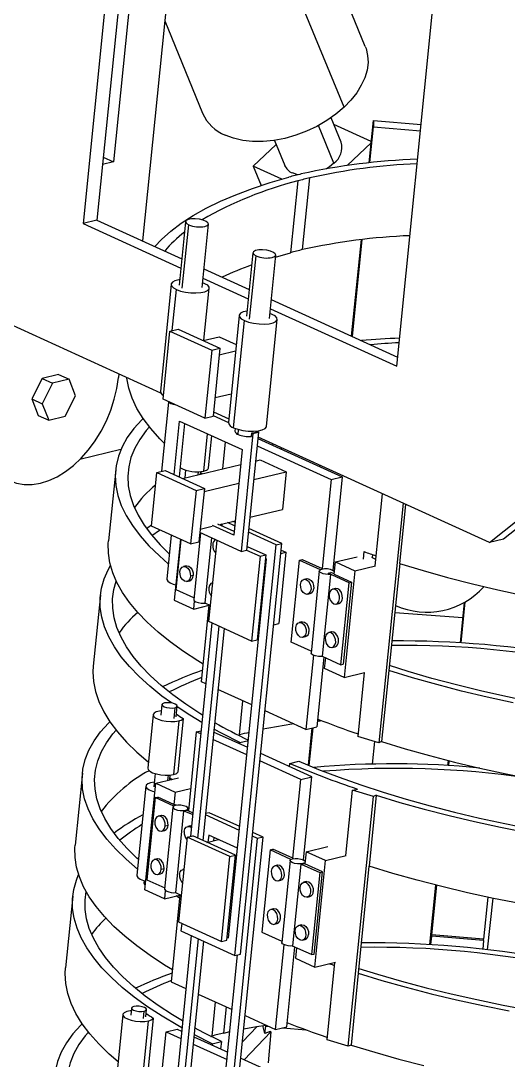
# Model space of a CAD drawing. Header units: inches. Extents: x 0.1 to 8.4, y -6.9 to 10.9.
# Drawn here: x 1.946 to 3.201, y 4.331 to 7.009 of the extents above; entities that cross this region are included whole.
import ezdxf

# ---------------------------------------------------------------- set-up
doc = ezdxf.new("R2010")
doc.units = ezdxf.units.IN
doc.header["$MEASUREMENT"] = 0

msp = doc.modelspace()

# ---------------------------------------------------------------- linework, layer by layer
at = {"color": 7, "linetype": 'Continuous', "lineweight": 25}
for p, q in [((2.2777, 8.1878), (2.1063, 6.4863)), ((2.3109, 8.1726), (2.1419, 6.4948)), ((2.4284, 8.1191), (2.2594, 6.4413)), ((2.3312, 8.1036), (2.1843, 6.6452)), ((2.8329, 6.9421), (2.413, 7.9662)), ((2.9138, 6.1187), (3.0852, 7.8201)), ((2.3165, 7.0081), (2.414, 6.7703)), ((2.771, 6.6959), (2.7452, 6.7589)), ((2.8427, 6.643), (2.8537, 6.752)), ((2.8537, 6.752), (2.8542, 6.735)), ((2.8537, 6.752), (2.9766, 6.7415)), ((2.8483, 6.698), (2.7522, 6.7417)), ((2.8449, 6.6432), (2.8542, 6.735)), ((2.8542, 6.735), (2.9749, 6.7247)), ((2.5989, 6.7005), (2.6253, 6.6361)), ((2.6034, 6.6895), (2.5445, 6.6341)), ((2.8479, 6.6941), (2.7862, 6.636)), ((2.1843, 6.6452), (2.1564, 6.6386)), ((2.1582, 6.6571), (2.1843, 6.6452)), ((2.6179, 6.6007), (2.5445, 6.6341)), ((2.5445, 6.6341), (2.5649, 6.5843)), ((2.6593, 6.5961), (2.6407, 6.4111)), ((2.6715, 6.419), (2.6902, 6.604)), ((2.1419, 6.4948), (2.1063, 6.4863)), ((2.1063, 6.4863), (2.3581, 6.3716)), ((2.1419, 6.4948), (2.3605, 6.3953)), ((2.3701, 6.4909), (2.3537, 6.3276)), ((2.4124, 6.3217), (2.4289, 6.485)), ((2.7977, 6.1962), (2.8228, 6.445)), ((2.7998, 6.1953), (2.825, 6.4453)), ((2.5436, 6.4109), (2.5271, 6.2476)), ((2.5859, 6.2417), (2.6023, 6.405)), ((2.6018, 6.3999), (2.6407, 6.4111)), ((2.4173, 6.3694), (2.534, 6.3163)), ((2.3331, 6.3297), (2.3053, 6.0538)), ((2.427, 6.3276), (2.4137, 6.3336)), ((2.4149, 6.3458), (2.5316, 6.2926)), ((2.4175, 6.1855), (2.431, 6.3198)), ((2.3063, 6.0496), (1.7536, 6.3013)), ((2.5884, 6.2668), (2.9138, 6.1187)), ((2.5908, 6.2904), (2.9162, 6.1423)), ((2.5082, 6.2496), (2.4804, 5.9736)), ((2.5784, 5.9638), (2.6062, 6.2397)), ((2.6009, 6.2484), (2.5872, 6.2547)), ((2.3297, 6.2089), (2.3511, 6.214)), ((2.3511, 6.214), (2.4587, 6.165)), ((2.4938, 5.9602), (2.5216, 6.2361)), ((2.3121, 6.0342), (2.3297, 6.2089)), ((2.3297, 6.2089), (2.4374, 6.1599)), ((2.415, 6.1849), (2.4562, 6.1948)), ((2.4562, 6.1948), (2.5007, 6.1745)), ((2.4374, 6.1599), (2.4198, 5.9852)), ((2.4374, 6.1599), (2.4587, 6.165)), ((2.4587, 6.165), (2.4411, 5.9902)), ((2.457, 6.1483), (2.499, 6.1583)), ((2.0004, 6.0873), (1.9742, 6.0344)), ((2.0431, 6.0975), (2.0004, 6.0873)), ((2.0004, 6.0873), (2.0273, 6.075)), ((2.0701, 6.0852), (2.0273, 6.075)), ((2.0431, 6.0975), (2.0701, 6.0852)), ((2.0866, 6.0425), (2.0701, 6.0852)), ((2.1982, 6.0989), (2.1973, 6.0897)), ((2.0273, 6.075), (2.0011, 6.0222)), ((1.9742, 6.0344), (1.9908, 5.9917)), ((1.9742, 6.0344), (2.0011, 6.0222)), ((2.0604, 5.9896), (2.0866, 6.0425)), ((2.3087, 5.8479), (2.3266, 6.0261)), ((2.4198, 5.9852), (2.3121, 6.0342)), ((2.4459, 6.0379), (2.4879, 6.0479)), ((2.0011, 6.0222), (2.0177, 5.9795)), ((2.4422, 6.0013), (2.4814, 5.9835)), ((1.9908, 5.9917), (2.0177, 5.9795)), ((2.0177, 5.9795), (2.0604, 5.9896)), ((2.3408, 5.8393), (2.3547, 5.9775)), ((2.3541, 5.8333), (2.368, 5.9714)), ((2.3547, 5.9775), (2.5162, 5.9039)), ((2.4198, 5.9852), (2.4411, 5.9902)), ((2.4413, 5.9919), (2.4805, 5.974)), ((2.498, 5.9585), (2.4972, 5.951)), ((2.5437, 5.9452), (2.5132, 5.6417)), ((2.558, 5.9486), (2.5274, 5.6451)), ((2.5396, 5.9378), (2.5405, 5.9467)), ((2.5405, 5.9467), (2.5437, 5.9452)), ((2.5437, 5.9452), (2.558, 5.9486)), ((2.5542, 5.9504), (2.558, 5.9486)), ((2.5564, 5.9494), (2.5567, 5.9522)), ((2.4295, 5.857), (2.4379, 5.9396)), ((2.466, 5.8543), (2.473, 5.9236)), ((2.5563, 5.9323), (2.7732, 5.8335)), ((3.153, 5.6642), (2.5567, 5.9357)), ((2.5944, 5.9185), (2.5941, 5.9151)), ((2.2037, 5.9039), (2.0979, 5.8786)), ((2.5162, 5.9039), (2.494, 5.6832)), ((2.5544, 5.9134), (2.7447, 5.8267)), ((2.6162, 5.9086), (2.6159, 5.9051)), ((2.3623, 5.8295), (2.5123, 5.8653)), ((2.5505, 5.8744), (2.5619, 5.8771)), ((2.5619, 5.8771), (2.6292, 5.8465)), ((2.1901, 5.8517), (2.1716, 5.6687)), ((2.2822, 5.7069), (2.2961, 5.8449)), ((2.2961, 5.8449), (2.3175, 5.8499)), ((2.2961, 5.8449), (2.3971, 5.7989)), ((2.3175, 5.8499), (2.4184, 5.804)), ((2.3702, 5.8512), (2.3681, 5.8309)), ((2.4087, 5.8406), (2.4094, 5.8474)), ((2.4125, 5.8415), (2.409, 5.8439)), ((2.5457, 5.8266), (2.6292, 5.8465)), ((2.6292, 5.8465), (2.6194, 5.7494)), ((2.7156, 5.8633), (2.7152, 5.8599)), ((2.4176, 5.796), (2.5075, 5.8175)), ((2.7447, 5.8267), (2.7217, 5.5976)), ((2.7447, 5.8267), (2.7732, 5.8335)), ((2.7732, 5.8335), (2.7489, 5.5924)), ((3.3647, 5.8138), (3.1887, 5.6727)), ((2.3971, 5.7989), (2.3832, 5.6609)), ((2.3971, 5.7989), (2.4184, 5.804)), ((2.4184, 5.804), (2.4045, 5.666)), ((2.8765, 5.7901), (2.8579, 5.6046)), ((3.153, 5.6642), (3.3291, 5.8053)), ((2.9301, 5.7657), (2.868, 5.1486)), ((2.9366, 5.7627), (2.9212, 5.6104)), ((2.5359, 5.7295), (2.6194, 5.7494)), ((2.3832, 5.6609), (2.2822, 5.7069)), ((2.4078, 5.6989), (2.439, 5.7064)), ((2.494, 5.6832), (2.4392, 5.7081)), ((2.4949, 5.6926), (2.4535, 5.7115)), ((2.4559, 5.7104), (2.4977, 5.7204)), ((2.4636, 5.7102), (2.4606, 5.7115)), ((2.4638, 5.7123), (2.4633, 5.707)), ((2.4964, 5.7073), (2.478, 5.7157)), ((2.4973, 5.7167), (2.4922, 5.719)), ((2.333, 5.6838), (2.3215, 5.5705)), ((2.4086, 5.6893), (2.3913, 5.5172)), ((2.5132, 5.6417), (2.407, 5.6901)), ((2.6038, 5.6584), (2.532, 5.691)), ((2.6181, 5.6618), (2.533, 5.7005)), ((2.3566, 5.673), (2.3408, 5.5161)), ((2.3458, 5.5425), (2.3589, 5.672)), ((2.3832, 5.6609), (2.4045, 5.666)), ((2.4368, 5.6765), (2.4199, 5.5088)), ((2.4301, 5.4608), (2.4511, 5.6699)), ((2.4973, 4.6006), (2.6038, 5.6584)), ((2.5115, 4.604), (2.6181, 5.6618)), ((2.5283, 5.6544), (2.5764, 5.6325)), ((2.6038, 5.6584), (2.6181, 5.6618)), ((3.1887, 5.6727), (3.153, 5.6642)), ((2.5132, 5.6417), (2.5274, 5.6451)), ((2.5272, 5.645), (2.5622, 5.6291)), ((2.5622, 5.6291), (2.5402, 5.4107)), ((2.5764, 5.6325), (2.5544, 5.4141)), ((2.5622, 5.6291), (2.5764, 5.6325)), ((2.6286, 5.6395), (2.6101, 5.4555)), ((2.6155, 5.6363), (2.6286, 5.6395)), ((2.6164, 5.645), (2.6286, 5.6395)), ((2.7558, 5.6145), (2.8118, 5.6278)), ((2.8281, 5.6219), (2.83, 5.641)), ((2.8489, 5.6269), (2.8596, 5.622)), ((2.8515, 5.6257), (2.8523, 5.6332)), ((2.3716, 5.6043), (2.3645, 5.6026)), ((2.4807, 4.6463), (2.5789, 5.6213)), ((2.5789, 5.6213), (2.5755, 5.6229)), ((2.642, 5.4077), (2.6633, 5.6193)), ((2.6633, 5.6193), (2.6704, 5.621)), ((2.6633, 5.6193), (2.7171, 5.5947)), ((2.6704, 5.621), (2.7217, 5.5976)), ((2.7217, 5.5976), (2.7242, 5.5964)), ((2.7526, 5.583), (2.7558, 5.6145)), ((2.7558, 5.6145), (2.8059, 5.5916)), ((2.8059, 5.5916), (2.8589, 5.6043)), ((2.9216, 5.6103), (2.8939, 5.3347)), ((2.3897, 5.5791), (2.3825, 5.5774)), ((2.6822, 5.5712), (2.675, 5.5695)), ((2.7144, 5.5913), (2.6931, 5.3798)), ((2.7171, 5.5947), (2.717, 5.5943)), ((2.7171, 5.5947), (2.7242, 5.5964)), ((2.7242, 5.596), (2.7172, 5.5943)), ((2.7429, 5.5825), (2.7217, 5.3714)), ((2.7242, 5.5964), (2.7242, 5.596)), ((2.7373, 5.5856), (2.7372, 5.5851)), ((2.7372, 5.5851), (2.7429, 5.5825)), ((2.7373, 5.5856), (2.7444, 5.5873)), ((2.7911, 5.561), (2.7373, 5.5856)), ((2.7527, 5.5835), (2.7444, 5.5873)), ((2.7529, 5.5859), (2.7508, 5.5844)), ((2.7526, 5.583), (2.7975, 5.5626)), ((2.8059, 5.5916), (2.7782, 5.3169)), ((2.3432, 5.556), (2.3447, 5.555)), ((2.3737, 5.5643), (2.3808, 5.566)), ((2.4402, 5.5608), (2.4388, 5.5605)), ((2.7559, 5.5459), (2.7488, 5.5442)), ((2.7698, 5.3495), (2.7911, 5.561)), ((2.7975, 5.5626), (2.7762, 5.351)), ((2.7911, 5.561), (2.7975, 5.5626)), ((2.1506, 5.5291), (2.1322, 5.3461)), ((2.3917, 5.5216), (2.3458, 5.5425)), ((2.6842, 5.5312), (2.6913, 5.5329)), ((2.3408, 5.5161), (2.391, 5.4932)), ((2.391, 5.4932), (2.393, 5.514)), ((2.391, 5.4932), (2.4306, 5.5027)), ((2.4107, 5.3054), (2.4307, 5.5039)), ((2.4199, 5.5088), (2.4343, 5.5022)), ((2.7579, 5.5059), (2.7651, 5.5076)), ((3.0777, 5.4061), (3.0882, 5.5101)), ((3.0799, 5.406), (3.0905, 5.5114)), ((2.9089, 5.484), (3.0842, 5.4709)), ((2.4381, 5.4572), (2.3827, 4.9075)), ((2.456, 5.449), (2.401, 4.9031)), ((2.4693, 5.443), (2.4143, 4.8971)), ((2.5402, 5.4107), (2.4301, 5.4608)), ((2.5573, 5.4429), (2.5611, 5.4438)), ((2.597, 5.4524), (2.6101, 5.4555)), ((2.6699, 5.4603), (2.6628, 5.4586)), ((2.5402, 5.4107), (2.5544, 5.4141)), ((2.6719, 5.4203), (2.679, 5.422)), ((2.7458, 5.434), (2.7386, 5.4323)), ((2.6935, 5.3842), (2.642, 5.4077)), ((2.7478, 5.394), (2.7549, 5.3957)), ((2.6992, 5.3741), (2.6799, 5.1828)), ((2.7265, 5.3692), (2.7084, 5.1896)), ((2.7217, 5.3714), (2.7698, 5.3495)), ((2.7281, 5.3397), (2.7309, 5.3672)), ((2.7782, 5.3169), (2.7281, 5.3397)), ((2.7698, 5.3495), (2.7762, 5.351)), ((2.7782, 5.3169), (2.8312, 5.3296)), ((2.8301, 5.3293), (2.8136, 5.1648)), ((2.8934, 5.3345), (2.875, 5.1516)), ((2.8939, 5.3347), (2.8934, 5.3345)), ((2.4223, 5.3001), (2.4107, 5.3054)), ((2.5411, 5.246), (2.4535, 5.2859)), ((2.3093, 5.247), (2.3065, 5.2194)), ((2.3457, 5.2154), (2.3485, 5.243)), ((2.6799, 5.1828), (2.5747, 5.2308)), ((2.2864, 5.2211), (2.2725, 5.0831)), ((2.3524, 5.2049), (2.3386, 5.0669)), ((2.3639, 5.2109), (2.35, 5.073)), ((2.3977, 5.1766), (2.3773, 4.9734)), ((2.3977, 5.1766), (2.4101, 5.1796)), ((2.4093, 5.1713), (2.3977, 5.1766)), ((2.5301, 5.1361), (2.4424, 5.176)), ((2.5062, 5.168), (2.5086, 5.1687)), ((2.6799, 5.1828), (2.7084, 5.1896)), ((2.6864, 5.0907), (2.6961, 5.1867)), ((2.6885, 5.0899), (2.6983, 5.1872)), ((2.5282, 5.1172), (2.4405, 5.1571)), ((2.5096, 5.1454), (2.51, 5.1491)), ((2.51, 5.1491), (2.5319, 5.1543)), ((2.868, 5.1486), (2.8136, 5.1648)), ((2.8566, 5.152), (2.8508, 5.0938)), ((2.875, 5.1516), (2.868, 5.1486)), ((2.6954, 5.0609), (2.5636, 5.1209)), ((2.6669, 5.0541), (2.5617, 5.102)), ((2.6374, 5.0873), (2.6382, 5.0956)), ((2.6382, 5.0956), (2.6616, 5.1012)), ((3.0458, 5.0897), (3.0471, 5.1028)), ((3.048, 5.0896), (3.0493, 5.1023)), ((2.1044, 5.0702), (2.0858, 4.8852)), ((2.2914, 5.0693), (2.288, 5.0354)), ((2.3294, 5.0529), (2.3306, 5.0656)), ((2.2678, 5.037), (2.2447, 4.8071)), ((2.2656, 4.7696), (2.2933, 5.0443)), ((2.2892, 5.0468), (2.2801, 5.0453)), ((2.2933, 5.0443), (2.3523, 5.0584)), ((2.2933, 5.0443), (2.3434, 5.0215)), ((2.3299, 5.058), (2.3353, 5.0543)), ((2.6465, 4.8509), (2.6669, 5.0541)), ((2.6669, 5.0541), (2.6954, 5.0609)), ((2.6738, 4.8466), (2.6954, 5.0609)), ((2.2919, 5.0073), (2.2984, 5.0088)), ((2.3402, 4.9898), (2.2984, 5.0088)), ((2.3434, 5.0215), (2.3402, 4.9898)), ((2.3434, 5.0215), (2.3831, 5.0309)), ((2.7827, 4.8581), (2.7997, 5.0268)), ((2.7892, 4.3667), (2.8541, 5.0106)), ((2.7997, 5.0268), (2.8128, 5.0293)), ((2.8541, 5.0106), (2.7997, 5.0268)), ((2.8611, 5.0136), (2.8427, 4.8307)), ((2.8611, 5.0136), (2.8541, 5.0106)), ((2.2919, 5.0073), (2.2706, 4.7958)), ((2.3397, 4.9856), (2.2919, 5.0073)), ((2.3375, 4.9829), (2.3161, 4.7713)), ((2.3402, 4.9898), (2.341, 4.9899)), ((2.3463, 4.9875), (2.341, 4.9899)), ((2.3069, 4.9611), (2.2997, 4.9594)), ((2.3447, 4.7621), (2.366, 4.9736)), ((2.366, 4.9736), (2.3884, 4.9634)), ((2.366, 4.9736), (2.3661, 4.9736)), ((2.3733, 4.9752), (2.3773, 4.9734)), ((2.3761, 4.9739), (2.3766, 4.9789)), ((2.3773, 4.9734), (2.3888, 4.9681)), ((2.5086, 4.923), (2.421, 4.9629)), ((2.4306, 4.9684), (2.4213, 4.9662)), ((2.5096, 4.9325), (2.4306, 4.9684)), ((2.3249, 4.9358), (2.3178, 4.9341)), ((2.3827, 4.9348), (2.3756, 4.9331)), ((2.3089, 4.9211), (2.316, 4.9228)), ((2.3741, 4.9055), (2.3522, 4.6871)), ((2.3741, 4.9055), (2.3884, 4.9089)), ((2.4843, 4.8554), (2.3741, 4.9055)), ((2.4985, 4.8588), (2.3884, 4.9089)), ((2.4296, 4.9106), (2.4278, 4.8928)), ((2.5039, 4.8767), (2.4296, 4.9106)), ((2.4429, 4.9045), (2.442, 4.8962)), ((2.4489, 3.8439), (2.5554, 4.9017)), ((2.4631, 3.8473), (2.5697, 4.9051)), ((2.5554, 4.9017), (2.5421, 4.9078)), ((2.5697, 4.9051), (2.5431, 4.9172)), ((2.5697, 4.9051), (2.5554, 4.9017)), ((2.4252, 4.8921), (2.4546, 4.8992)), ((2.588, 4.8725), (2.5952, 4.8742)), ((2.6465, 4.8509), (2.5952, 4.8742)), ((2.6806, 4.868), (2.7366, 4.8814)), ((2.2967, 4.8492), (2.2896, 4.8475)), ((2.4623, 4.637), (2.4843, 4.8554)), ((2.4765, 4.6404), (2.4985, 4.8588)), ((2.4843, 4.8554), (2.4985, 4.8588)), ((2.498, 4.8535), (2.5017, 4.8544)), ((2.588, 4.8725), (2.5667, 4.661)), ((2.6415, 4.8482), (2.588, 4.8725)), ((2.6481, 4.8501), (2.6465, 4.8509)), ((2.6806, 4.868), (2.6774, 4.8363)), ((2.7307, 4.8452), (2.6806, 4.868)), ((2.7307, 4.8452), (2.7837, 4.8578)), ((2.3147, 4.8239), (2.3076, 4.8222)), ((2.3658, 4.8228), (2.3633, 4.8222)), ((2.6067, 4.8329), (2.5996, 4.8312)), ((2.6393, 4.8455), (2.618, 4.6339)), ((2.6465, 4.6251), (2.6678, 4.8362)), ((2.6678, 4.8362), (2.7159, 4.8143)), ((2.6723, 4.8369), (2.6723, 4.8374)), ((2.6751, 4.8378), (2.6774, 4.8368)), ((2.7223, 4.8158), (2.6774, 4.8363)), ((2.7031, 4.5705), (2.7307, 4.8452)), ((2.8153, 4.5549), (2.8431, 4.8305)), ((2.2636, 4.7933), (2.263, 4.7871)), ((2.2706, 4.7958), (2.3165, 4.7749)), ((2.2987, 4.8092), (2.3058, 4.8109)), ((2.6087, 4.7929), (2.6158, 4.7946)), ((2.7159, 4.8143), (2.6946, 4.6028)), ((2.701, 4.6043), (2.7223, 4.8158)), ((2.7159, 4.8143), (2.7223, 4.8158)), ((2.3158, 4.7468), (2.2656, 4.7696)), ((2.3179, 4.7681), (2.3158, 4.7468)), ((2.681, 4.7908), (2.6739, 4.7891)), ((2.9994, 4.6288), (3.0148, 4.7819)), ((3.0041, 4.6542), (3.017, 4.7814)), ((2.0795, 4.7533), (2.0609, 4.5684)), ((2.3158, 4.7468), (2.3554, 4.7562)), ((2.3555, 4.7571), (2.3329, 4.5327)), ((2.359, 4.7555), (2.3447, 4.7621)), ((2.3546, 4.7486), (2.3458, 4.7539)), ((2.683, 4.7508), (2.6901, 4.7525)), ((3.1485, 4.7509), (3.1376, 4.6428)), ((3.1617, 4.7481), (3.1466, 4.6156)), ((2.5965, 4.721), (2.5894, 4.7193)), ((2.3522, 4.6871), (2.4623, 4.637)), ((2.3602, 4.6834), (2.3582, 4.6639)), ((2.3582, 4.6639), (2.4973, 4.6006)), ((2.4795, 4.6695), (2.4832, 4.6704)), ((2.5667, 4.661), (2.6183, 4.6375)), ((2.5985, 4.681), (2.6057, 4.6827)), ((2.6687, 4.6798), (2.6616, 4.6781)), ((2.3848, 4.6518), (2.332, 4.1277)), ((2.4027, 4.6436), (2.3501, 4.1209)), ((2.416, 4.6376), (2.3643, 4.1243)), ((2.4623, 4.637), (2.4765, 4.6404)), ((2.4773, 4.6479), (2.4807, 4.6463)), ((2.4782, 4.6573), (2.4817, 4.6557)), ((2.6707, 4.6398), (2.6778, 4.6415)), ((3.002, 4.6286), (3.0042, 4.6508)), ((3.1376, 4.6428), (3.0041, 4.6542)), ((3.0042, 4.6508), (3.0041, 4.6542)), ((3.1377, 4.6394), (3.0042, 4.6508)), ((3.1377, 4.6394), (3.1354, 4.6169)), ((3.1377, 4.6394), (3.1376, 4.6428)), ((2.6021, 4.4102), (2.624, 4.6282)), ((2.6306, 4.417), (2.6513, 4.6225)), ((2.6946, 4.6028), (2.6456, 4.625)), ((2.6557, 4.6205), (2.6529, 4.5933)), ((2.4323, 3.8896), (2.5041, 4.6022)), ((2.4973, 4.6006), (2.5115, 4.604)), ((2.6529, 4.5933), (2.7031, 4.5705)), ((2.6946, 4.6028), (2.701, 4.6043)), ((2.7031, 4.5705), (2.7561, 4.5831)), ((2.7348, 4.3829), (2.7549, 4.5828)), ((2.8149, 4.5547), (2.7963, 4.3697)), ((2.8153, 4.5549), (2.8149, 4.5547)), ((2.3329, 4.5327), (2.371, 4.5154)), ((2.4023, 4.5012), (2.4899, 4.4613)), ((2.2085, 4.4484), (2.1946, 4.3105)), ((2.2306, 4.4651), (2.2287, 4.4467)), ((2.2679, 4.4428), (2.2698, 4.4612)), ((2.5234, 4.446), (2.6021, 4.4102)), ((2.2607, 4.2943), (2.2746, 4.4322)), ((2.2866, 4.4393), (2.2727, 4.3013)), ((2.5746, 4.3998), (2.5694, 4.4202)), ((2.5748, 4.421), (2.5764, 4.4183)), ((2.2968, 4.1749), (2.3199, 4.404)), ((2.3199, 4.404), (2.3484, 4.4108)), ((2.3199, 4.404), (2.3581, 4.3866)), ((2.3484, 4.4108), (2.36, 4.4055)), ((2.4351, 4.3923), (2.4375, 4.393)), ((2.4684, 4.4009), (2.4842, 4.4045)), ((2.5166, 4.3779), (2.5546, 4.4179)), ((2.5212, 4.3321), (2.5899, 4.4043)), ((2.5746, 4.3998), (2.5764, 4.4183)), ((2.5878, 4.4048), (2.5746, 4.3998)), ((2.5764, 4.4183), (2.5862, 4.4174)), ((2.5899, 4.4043), (2.5832, 4.324)), ((2.6021, 4.4102), (2.6306, 4.417)), ((2.6202, 4.4145), (2.6797, 4.4094)), ((2.3893, 4.3724), (2.4769, 4.3325)), ((2.3912, 4.3913), (2.4788, 4.3514)), ((2.4389, 4.3733), (2.4385, 4.3697)), ((2.4389, 4.3733), (2.4622, 4.3789)), ((2.4622, 4.3789), (2.4603, 4.3598)), ((2.7892, 4.3667), (2.7348, 4.3829)), ((2.7963, 4.3697), (2.7892, 4.3667)), ((2.5124, 4.3361), (2.6176, 4.2882))]:
    msp.add_line(p, q, dxfattribs=at)
at = {"color": 8, "linetype": 'Continuous', "lineweight": 25}
for p, q in [((2.7783, 6.7857), (2.3896, 7.7337)), ((2.752, 6.6415), (2.7122, 6.7385)), ((2.3617, 6.3196), (2.3782, 6.4829)), ((2.5351, 6.2395), (2.5516, 6.4029)), ((2.3358, 6.2104), (2.3465, 6.3163)), ((2.3318, 6.023), (2.332, 6.0251)), ((2.5052, 5.9429), (2.5065, 5.9557)), ((2.4173, 5.8487), (2.4269, 5.9446)), ((2.4028, 5.8392), (2.4036, 5.847)), ((2.5086, 5.1687), (2.5174, 5.2568)), ((2.3424, 5.2389), (2.3396, 5.2113)), ((2.3249, 5.0652), (2.3235, 5.0515)), ((2.4464, 4.4811), (2.4375, 4.393)), ((2.2618, 4.4386), (2.2636, 4.457)), ((2.4684, 4.4009), (2.4751, 4.468))]:
    msp.add_line(p, q, dxfattribs=at)
at = {"color": 7, "linetype": 'Continuous', "lineweight": 25, "flags": 128}
for points in [[(2.8329, 6.9421), (2.8349, 6.9369), (2.839, 6.9194), (2.8399, 6.9008), (2.8374, 6.8816), (2.8317, 6.862), (2.8227, 6.8423), (2.8107, 6.8229), (2.7958, 6.8039), (2.7783, 6.7857)], [(2.7783, 6.7857), (2.7572, 6.7677), (2.7338, 6.7513), (2.7085, 6.7366), (2.6818, 6.724), (2.6541, 6.7136), (2.6259, 6.7057), (2.5976, 6.7003), (2.5698, 6.6976), (2.5428, 6.6976), (2.5173, 6.7004), (2.4936, 6.7058), (2.4721, 6.7138)], [(2.752, 6.6415), (2.7407, 6.6323), (2.7334, 6.6276)], [(2.66, 6.612), (2.657, 6.6126), (2.6455, 6.6165)], [(2.2905, 6.4271), (2.3078, 6.4453), (2.3318, 6.4665), (2.3591, 6.4869), (2.3897, 6.5066), (2.4234, 6.5255), (2.4601, 6.5435), (2.4999, 6.5606), (2.5425, 6.5767), (2.588, 6.5918), (2.6361, 6.6058)], [(2.4197, 6.4788), (2.426, 6.4812), (2.4288, 6.4845), (2.4278, 6.4882), (2.4232, 6.4919), (2.4154, 6.4951), (2.4056, 6.4974), (2.395, 6.4984), (2.385, 6.4981), (2.3769, 6.4965), (2.3717, 6.4938), (2.3701, 6.4903), (2.3724, 6.4865), (2.3782, 6.4829)], [(2.5931, 6.3988), (2.5994, 6.4012), (2.6022, 6.4044), (2.6012, 6.4082), (2.5966, 6.4119), (2.5888, 6.4151), (2.579, 6.4174), (2.5685, 6.4184), (2.5584, 6.4181), (2.5503, 6.4165), (2.5451, 6.4137), (2.5436, 6.4102), (2.5458, 6.4064), (2.5516, 6.4029)], [(2.3551, 6.3413), (2.3524, 6.3409), (2.3428, 6.3384), (2.3362, 6.3348), (2.3332, 6.3305), (2.334, 6.3257), (2.3386, 6.3208), (2.3465, 6.3163)], [(2.3465, 6.3163), (2.3571, 6.3124), (2.3697, 6.3094), (2.3833, 6.3077), (2.3968, 6.3073), (2.4091, 6.3082), (2.4193, 6.3105), (2.4267, 6.3138), (2.4305, 6.318), (2.4306, 6.3227), (2.427, 6.3276)], [(2.5284, 6.2609), (2.5188, 6.2586), (2.5118, 6.255), (2.5084, 6.2506), (2.509, 6.2458), (2.5135, 6.2408), (2.5216, 6.2361)], [(2.5216, 6.2361), (2.5325, 6.2322), (2.5454, 6.2292), (2.5593, 6.2275), (2.5729, 6.2272), (2.5854, 6.2282), (2.5955, 6.2307), (2.6025, 6.2342), (2.6059, 6.2386), (2.6054, 6.2434), (2.6009, 6.2484)], [(1.9961, 5.8173), (2.0177, 5.824), (2.0393, 5.8341), (2.0607, 5.8473), (2.0815, 5.8633), (2.1013, 5.8821), (2.12, 5.9032), (2.1371, 5.9265), (2.1526, 5.9515), (2.1661, 5.9779), (2.1775, 6.0054), (2.1866, 6.0334), (2.1932, 6.0616), (2.1973, 6.0897)], [(2.3159, 5.9195), (2.3037, 5.9318), (2.2806, 5.9579), (2.2609, 5.9839), (2.2449, 6.01), (2.2324, 6.0361), (2.2236, 6.0619), (2.2185, 6.0876), (2.2182, 6.0897)], [(2.3244, 6.0286), (2.326, 6.0266), (2.3318, 6.023)], [(1.8412, 6.0048), (1.8397, 5.9773), (1.8408, 5.951), (1.8445, 5.926), (1.8508, 5.9028), (1.8595, 5.8816), (1.8706, 5.8629), (1.8838, 5.8469), (1.899, 5.8338), (1.916, 5.8239), (1.9344, 5.8171), (1.9541, 5.8138), (1.9748, 5.8138), (1.9961, 5.8173)], [(2.261, 5.9839), (2.2573, 5.9803), (2.237, 5.9578), (2.2201, 5.9347), (2.2069, 5.911), (2.1974, 5.8868), (2.1915, 5.8621), (2.1892, 5.8371), (2.1907, 5.8117), (2.1958, 5.786), (2.2046, 5.7601), (2.2171, 5.7341), (2.2331, 5.708), (2.2528, 5.6819), (2.2759, 5.6559), (2.3026, 5.63), (2.3255, 5.61)], [(2.2768, 5.9625), (2.2685, 5.9528), (2.252, 5.9303), (2.239, 5.9072), (2.2295, 5.8836), (2.2236, 5.8596), (2.2213, 5.8351), (2.2226, 5.8104), (2.2275, 5.7853), (2.2359, 5.7601), (2.2478, 5.7347), (2.2633, 5.7093), (2.2823, 5.6839), (2.3047, 5.6585), (2.3281, 5.6354)], [(2.4938, 5.9602), (2.5047, 5.9562), (2.5176, 5.9533), (2.5315, 5.9516), (2.5452, 5.9512), (2.5576, 5.9523), (2.5677, 5.9547), (2.5748, 5.9582), (2.5781, 5.9626), (2.5784, 5.9638)], [(2.4173, 5.8487), (2.421, 5.8498), (2.4242, 5.8511), (2.4266, 5.8526), (2.4284, 5.8543), (2.4293, 5.8561), (2.4295, 5.857)], [(2.2694, 5.7007), (2.2733, 5.7034), (2.2825, 5.7097)], [(2.2835, 5.6823), (2.3027, 5.6964), (2.3037, 5.6971)], [(2.4153, 5.3511), (2.4017, 5.3594), (2.3645, 5.3839), (2.3302, 5.4087), (2.2992, 5.4338), (2.2713, 5.4591), (2.2468, 5.4845), (2.2256, 5.51), (2.2078, 5.5356), (2.1934, 5.5612), (2.1826, 5.5866), (2.1752, 5.6119), (2.1714, 5.637), (2.1711, 5.6618), (2.1716, 5.6687)], [(2.3335, 5.2512), (2.3092, 5.269), (2.2782, 5.2941), (2.2503, 5.3194), (2.2258, 5.3448), (2.2046, 5.3704), (2.1868, 5.3959), (2.1724, 5.4215), (2.1616, 5.4469), (2.1542, 5.4722), (2.1504, 5.4973), (2.1501, 5.5221), (2.1533, 5.5466), (2.1601, 5.5706), (2.1704, 5.5942), (2.1767, 5.6057)], [(2.3556, 5.5896), (2.3574, 5.5962), (2.3609, 5.6008), (2.3657, 5.6028), (2.3709, 5.6019), (2.376, 5.5981), (2.3799, 5.5922), (2.3822, 5.5849), (2.3825, 5.5774)], [(2.3716, 5.6043), (2.3728, 5.6045), (2.3781, 5.6036), (2.3831, 5.5998), (2.387, 5.5939), (2.3894, 5.5866), (2.3897, 5.5791)], [(2.9212, 5.6104), (2.982, 5.592), (3.0446, 5.5744), (3.1088, 5.5578), (3.1745, 5.5422), (3.2415, 5.5276)], [(2.3215, 5.5705), (2.3216, 5.569), (2.3242, 5.5649), (2.33, 5.5609), (2.3385, 5.5574), (2.3448, 5.5556)], [(2.3825, 5.5774), (2.3808, 5.5708), (2.3773, 5.5662), (2.3725, 5.5642), (2.3672, 5.5651), (2.3622, 5.5688), (2.3583, 5.5748), (2.3559, 5.5821), (2.3556, 5.5896)], [(2.6822, 5.5712), (2.6833, 5.5714), (2.6886, 5.5704), (2.6936, 5.5667), (2.6976, 5.5607), (2.6999, 5.5534), (2.7002, 5.5459)], [(2.7429, 5.5825), (2.7369, 5.5824), (2.7306, 5.583), (2.7247, 5.5842), (2.7197, 5.586), (2.7162, 5.5881), (2.7145, 5.5904), (2.7149, 5.5925), (2.7172, 5.5943)], [(2.4141, 5.2194), (2.4071, 5.2238), (2.3707, 5.2477), (2.3373, 5.2719), (2.307, 5.2964), (2.2798, 5.3211), (2.2559, 5.346), (2.2352, 5.371), (2.2179, 5.3959), (2.2039, 5.4209), (2.1933, 5.4458), (2.1861, 5.4705), (2.1824, 5.495), (2.1822, 5.5192), (2.1854, 5.5431), (2.1915, 5.5652)], [(2.4401, 5.5607), (2.4399, 5.5607), (2.4352, 5.5587), (2.4316, 5.5541), (2.4299, 5.5475)], [(2.6661, 5.5565), (2.6679, 5.563), (2.6714, 5.5677), (2.6762, 5.5697), (2.6815, 5.5687), (2.6865, 5.565), (2.6904, 5.559), (2.6928, 5.5517), (2.6931, 5.5442)], [(2.6931, 5.5442), (2.6913, 5.5376), (2.6878, 5.533), (2.683, 5.531), (2.6778, 5.532), (2.6727, 5.5357), (2.6688, 5.5417), (2.6665, 5.549), (2.6661, 5.5565)], [(2.7668, 5.519), (2.7665, 5.5265), (2.7642, 5.5338), (2.7602, 5.5397), (2.7552, 5.5435), (2.7499, 5.5444), (2.7452, 5.5424), (2.7417, 5.5378), (2.7399, 5.5312)], [(2.774, 5.5207), (2.7736, 5.5282), (2.7713, 5.5355), (2.7674, 5.5414), (2.7624, 5.5452), (2.7571, 5.5461), (2.7559, 5.5459)], [(2.3913, 5.5172), (2.3913, 5.5171), (2.3925, 5.5144), (2.3966, 5.5118), (2.4028, 5.5097), (2.4103, 5.5085), (2.4178, 5.5082), (2.4206, 5.5085)], [(2.7399, 5.5312), (2.7402, 5.5237), (2.7425, 5.5164), (2.7465, 5.5104), (2.7515, 5.5067), (2.7568, 5.5057), (2.7616, 5.5077), (2.7651, 5.5124), (2.7668, 5.519)], [(2.6539, 5.4455), (2.6556, 5.4521), (2.6591, 5.4568), (2.6639, 5.4588), (2.6692, 5.4578), (2.6742, 5.4541), (2.6782, 5.4481), (2.6805, 5.4408), (2.6808, 5.4333)], [(2.6808, 5.4333), (2.6791, 5.4267), (2.6755, 5.4221), (2.6708, 5.4201), (2.6655, 5.421), (2.6605, 5.4248), (2.6565, 5.4307), (2.6542, 5.438), (2.6539, 5.4455)], [(2.6699, 5.4603), (2.671, 5.4605), (2.6763, 5.4595), (2.6813, 5.4558), (2.6853, 5.4498), (2.6876, 5.4425), (2.6879, 5.435)], [(2.7567, 5.4071), (2.7564, 5.4146), (2.754, 5.4219), (2.7501, 5.4278), (2.7451, 5.4316), (2.7398, 5.4325), (2.735, 5.4305), (2.7315, 5.4259), (2.7298, 5.4193)], [(2.7298, 5.4193), (2.7301, 5.4118), (2.7324, 5.4045), (2.7364, 5.3985), (2.7414, 5.3948), (2.7467, 5.3938), (2.7514, 5.3958), (2.7549, 5.4005), (2.7567, 5.4071)], [(2.7638, 5.4088), (2.7635, 5.4163), (2.7612, 5.4236), (2.7572, 5.4295), (2.7522, 5.4333), (2.7469, 5.4342), (2.7458, 5.434)], [(2.7225, 5.371), (2.7197, 5.3708), (2.7121, 5.3711), (2.7047, 5.3723), (2.6984, 5.3744), (2.6944, 5.377), (2.6931, 5.3797), (2.6931, 5.3798)], [(2.1322, 5.3461), (2.1314, 5.3315), (2.1328, 5.3061), (2.138, 5.2805), (2.1468, 5.2546), (2.1592, 5.2286), (2.1753, 5.2025), (2.1949, 5.1764), (2.2181, 5.1503), (2.2447, 5.1244), (2.2741, 5.0992)], [(3.2137, 5.2517), (3.1467, 5.2663), (3.081, 5.2819), (3.0168, 5.2985), (2.9542, 5.316), (2.8934, 5.3345)], [(3.2663, 5.2527), (3.1989, 5.2666), (3.1327, 5.2815), (3.0678, 5.2975), (3.0046, 5.3144), (2.9431, 5.3323), (2.8952, 5.3473)], [(2.3155, 5.2511), (2.311, 5.2493), (2.3093, 5.2469), (2.3106, 5.2442), (2.3147, 5.2416), (2.3209, 5.2395), (2.3284, 5.2383), (2.3359, 5.238), (2.3424, 5.2389)], [(2.3424, 5.2389), (2.3468, 5.2406), (2.3485, 5.2431), (2.3472, 5.2458), (2.3432, 5.2484), (2.3369, 5.2505), (2.3295, 5.2517), (2.3219, 5.2519), (2.3155, 5.2511)], [(2.3077, 5.2308), (2.3032, 5.2303), (2.2947, 5.2282), (2.2889, 5.2252), (2.2864, 5.2215), (2.2874, 5.2174), (2.2917, 5.2132), (2.2991, 5.2094), (2.3088, 5.2063), (2.32, 5.2042), (2.3317, 5.2032), (2.3428, 5.2034), (2.3524, 5.2049), (2.3524, 5.2049)], [(2.4123, 5.2008), (2.3807, 5.2198), (2.3483, 5.2409)], [(2.2463, 4.8233), (2.2169, 4.8485), (2.1903, 4.8744), (2.1671, 4.9004), (2.1475, 4.9265), (2.1314, 4.9526), (2.119, 4.9786), (2.1102, 5.0045), (2.105, 5.0302), (2.1036, 5.0556), (2.1058, 5.0807), (2.1117, 5.1053), (2.1213, 5.1296), (2.1345, 5.1533), (2.1513, 5.1764), (2.1717, 5.1988), (2.1753, 5.2024)], [(2.7099, 5.2047), (2.7165, 5.2054), (2.7203, 5.2057)], [(2.2488, 4.8481), (2.2448, 4.8517), (2.219, 4.877), (2.1966, 4.9024), (2.1777, 4.9278), (2.1622, 4.9533), (2.1502, 4.9786), (2.1418, 5.0039), (2.1369, 5.0289), (2.1357, 5.0537), (2.138, 5.0781), (2.1439, 5.1022), (2.1533, 5.1258), (2.1663, 5.1488), (2.1828, 5.1714), (2.1911, 5.181)], [(2.51, 5.1491), (2.4641, 5.1721), (2.4432, 5.1833)], [(2.875, 5.1516), (2.9358, 5.1331), (2.9984, 5.1156), (3.0626, 5.099), (3.1283, 5.0833), (3.1953, 5.0687), (3.2634, 5.0552)], [(2.6616, 5.1012), (2.7126, 5.0801), (2.766, 5.0597), (2.8215, 5.0401), (2.879, 5.0212), (2.9385, 5.0032), (2.9996, 4.986), (3.0624, 4.9698), (3.1266, 4.9545), (3.1921, 4.9403), (3.2588, 4.927)], [(2.2725, 5.0831), (2.2735, 5.0794), (2.2778, 5.0753), (2.2852, 5.0715), (2.2949, 5.0684), (2.3061, 5.0662), (2.3178, 5.0652), (2.3289, 5.0654), (2.3386, 5.0669)], [(2.2801, 5.0453), (2.2729, 5.0428), (2.2687, 5.0394), (2.2679, 5.0355), (2.2705, 5.0314), (2.2763, 5.0274), (2.2848, 5.0239), (2.2911, 5.0221)], [(2.8611, 5.0136), (2.9219, 4.9951), (2.9845, 4.9776), (3.0487, 4.961), (3.1144, 4.9454), (3.1814, 4.9308), (3.2495, 4.9172)], [(2.3436, 4.987), (2.3392, 4.9853), (2.3374, 4.9828), (2.3387, 4.9801), (2.3428, 4.9775), (2.349, 4.9754), (2.3565, 4.9742), (2.364, 4.9739), (2.3705, 4.9748), (2.3749, 4.9765), (2.3766, 4.979), (2.3753, 4.9817), (2.3713, 4.9843), (2.365, 4.9864), (2.3576, 4.9876), (2.3501, 4.9879), (2.3436, 4.987)], [(2.3178, 4.9341), (2.3174, 4.9416), (2.3151, 4.9489), (2.3112, 4.9549), (2.3062, 4.9586), (2.3009, 4.9596), (2.2961, 4.9576), (2.2926, 4.9529), (2.2908, 4.9463)], [(2.3249, 4.9358), (2.3246, 4.9433), (2.3223, 4.9506), (2.3183, 4.9566), (2.3133, 4.9603), (2.308, 4.9613), (2.3069, 4.9611)], [(2.2908, 4.9463), (2.2912, 4.9388), (2.2935, 4.9315), (2.2974, 4.9256), (2.3024, 4.9218), (2.3077, 4.9209), (2.3125, 4.9229), (2.316, 4.9275), (2.3178, 4.9341)], [(2.3667, 4.9201), (2.3685, 4.9267), (2.372, 4.9313), (2.3767, 4.9333), (2.382, 4.9324), (2.385, 4.9305)], [(2.3827, 4.9348), (2.3839, 4.935), (2.3855, 4.9351)], [(2.336, 4.5636), (2.3159, 4.5759), (2.2786, 4.6004), (2.2444, 4.6252), (2.2133, 4.6502), (2.1855, 4.6755), (2.1609, 4.701), (2.1397, 4.7265), (2.1219, 4.7521), (2.1076, 4.7776), (2.0967, 4.8031), (2.0893, 4.8284), (2.0855, 4.8534), (2.0852, 4.8782), (2.0858, 4.8852)], [(2.3076, 4.8222), (2.3073, 4.8297), (2.305, 4.837), (2.301, 4.843), (2.296, 4.8467), (2.2907, 4.8477), (2.2859, 4.8457), (2.2824, 4.841), (2.2807, 4.8345)], [(2.3147, 4.8239), (2.3144, 4.8314), (2.3121, 4.8387), (2.3081, 4.8447), (2.3031, 4.8484), (2.2978, 4.8494), (2.2967, 4.8492)], [(2.6723, 4.8374), (2.6659, 4.8365), (2.6583, 4.8368), (2.6509, 4.838), (2.6446, 4.8401), (2.6406, 4.8427), (2.6393, 4.8454), (2.641, 4.8479), (2.6454, 4.8496), (2.6519, 4.8505), (2.6594, 4.8502), (2.6669, 4.849), (2.6731, 4.8469), (2.6772, 4.8443), (2.6781, 4.8431)], [(2.2807, 4.8345), (2.281, 4.8269), (2.2833, 4.8196), (2.2873, 4.8137), (2.2923, 4.8099), (2.2976, 4.809), (2.3023, 4.811), (2.3059, 4.8156), (2.3076, 4.8222)], [(2.3544, 4.8092), (2.3562, 4.8158), (2.3597, 4.8204), (2.3645, 4.8224), (2.3658, 4.8224)], [(2.6176, 4.8059), (2.6173, 4.8134), (2.615, 4.8207), (2.611, 4.8267), (2.606, 4.8304), (2.6007, 4.8314), (2.5959, 4.8294), (2.5924, 4.8247), (2.5907, 4.8182)], [(2.6247, 4.8076), (2.6244, 4.8151), (2.6221, 4.8224), (2.6181, 4.8284), (2.6131, 4.8321), (2.6078, 4.8331), (2.6067, 4.8329)], [(2.6778, 4.84), (2.6768, 4.8391), (2.6723, 4.8374)], [(3.2311, 4.7343), (3.163, 4.7478), (3.0959, 4.7624), (3.0303, 4.7781), (2.9661, 4.7947), (2.9035, 4.8122), (2.8427, 4.8307)], [(2.3608, 4.4138), (2.3499, 4.42), (2.3096, 4.4441), (2.2724, 4.4685), (2.2381, 4.4933), (2.2071, 4.5184), (2.1792, 4.5437), (2.1547, 4.5691), (2.1335, 4.5947), (2.1157, 4.6202), (2.1013, 4.6458), (2.0905, 4.6712), (2.0831, 4.6965), (2.0793, 4.7216), (2.079, 4.7464), (2.0822, 4.7709), (2.089, 4.7949), (2.0947, 4.809)], [(2.2447, 4.8071), (2.2447, 4.8056), (2.2473, 4.8014), (2.2531, 4.7974), (2.2616, 4.7939), (2.2679, 4.7921)], [(2.5907, 4.8182), (2.591, 4.8107), (2.5933, 4.8034), (2.5973, 4.7974), (2.6023, 4.7936), (2.6076, 4.7927), (2.6123, 4.7947), (2.6159, 4.7993), (2.6176, 4.8059)], [(2.263, 4.7871), (2.263, 4.787), (2.2643, 4.7843), (2.2669, 4.7824)], [(2.3161, 4.7713), (2.3163, 4.7703), (2.318, 4.768), (2.3216, 4.7659), (2.3266, 4.7642), (2.3326, 4.7629), (2.3389, 4.7624), (2.3448, 4.7625)], [(2.665, 4.776), (2.6667, 4.7826), (2.6702, 4.7873), (2.675, 4.7893), (2.6803, 4.7883), (2.6853, 4.7846), (2.6893, 4.7786), (2.6916, 4.7713), (2.6919, 4.7638)], [(2.6919, 4.7638), (2.6901, 4.7572), (2.6866, 4.7526), (2.6819, 4.7506), (2.6766, 4.7515), (2.6716, 4.7553), (2.6676, 4.7612), (2.6653, 4.7685), (2.665, 4.776)], [(2.681, 4.7908), (2.6821, 4.7909), (2.6874, 4.79), (2.6924, 4.7863), (2.6964, 4.7803), (2.6987, 4.773), (2.699, 4.7655)], [(2.3626, 4.4319), (2.336, 4.4481), (2.2996, 4.472), (2.2662, 4.4962), (2.2359, 4.5207), (2.2088, 4.5454), (2.1848, 4.5703), (2.1641, 4.5952), (2.1468, 4.6202), (2.1328, 4.6452), (2.1222, 4.6701), (2.115, 4.6948), (2.1113, 4.7193), (2.1111, 4.7435), (2.1139, 4.7656)], [(2.6074, 4.694), (2.6071, 4.7015), (2.6048, 4.7088), (2.6008, 4.7148), (2.5958, 4.7185), (2.5905, 4.7195), (2.5858, 4.7175), (2.5823, 4.7128), (2.5805, 4.7063)], [(2.6146, 4.6957), (2.6142, 4.7032), (2.6119, 4.7105), (2.608, 4.7165), (2.603, 4.7202), (2.5977, 4.7212), (2.5965, 4.721)], [(2.5805, 4.7063), (2.5808, 4.6988), (2.5831, 4.6915), (2.5871, 4.6855), (2.5921, 4.6818), (2.5974, 4.6808), (2.6022, 4.6828), (2.6057, 4.6874), (2.6074, 4.694)], [(2.6527, 4.6651), (2.6544, 4.6717), (2.6579, 4.6763), (2.6627, 4.6783), (2.668, 4.6774), (2.673, 4.6736), (2.677, 4.6677), (2.6793, 4.6604), (2.6796, 4.6529)], [(2.6796, 4.6529), (2.6779, 4.6463), (2.6744, 4.6416), (2.6696, 4.6396), (2.6643, 4.6406), (2.6593, 4.6443), (2.6553, 4.6503), (2.653, 4.6576), (2.6527, 4.6651)], [(2.6687, 4.6798), (2.6698, 4.68), (2.6751, 4.6791), (2.6801, 4.6753), (2.6841, 4.6694), (2.6864, 4.6621), (2.6867, 4.6545)], [(2.6465, 4.6251), (2.6405, 4.625), (2.6342, 4.6256), (2.6282, 4.6268), (2.6233, 4.6286), (2.6197, 4.6307), (2.6181, 4.633), (2.618, 4.6339)], [(2.1963, 4.3268), (2.1734, 4.3467), (2.1468, 4.3726), (2.1236, 4.3986), (2.104, 4.4247), (2.0879, 4.4508), (2.0755, 4.4768), (2.0667, 4.5027), (2.0615, 4.5284), (2.0601, 4.5538), (2.0609, 4.5684)], [(2.8149, 4.5547), (2.8757, 4.5363), (2.9383, 4.5187), (3.0025, 4.5021), (3.0682, 4.4865), (3.1352, 4.4719), (3.2033, 4.4583)], [(2.8166, 4.5675), (2.8645, 4.5525), (2.9261, 4.5347), (2.9893, 4.5177), (3.0541, 4.5018), (3.1203, 4.4868), (3.1878, 4.4729), (3.2563, 4.4601)], [(2.2299, 4.4581), (2.2278, 4.4579), (2.2186, 4.4561), (2.212, 4.4533), (2.2088, 4.4496), (2.2092, 4.4454), (2.2132, 4.4411), (2.2203, 4.4372), (2.2301, 4.4339), (2.2414, 4.4316), (2.2534, 4.4305), (2.2648, 4.4307), (2.2746, 4.4322), (2.2746, 4.4322)], [(2.2367, 4.4693), (2.2323, 4.4675), (2.2306, 4.4651), (2.2319, 4.4624), (2.2359, 4.4597), (2.2422, 4.4577), (2.2496, 4.4564), (2.2572, 4.4562), (2.2636, 4.457)], [(2.2636, 4.457), (2.2681, 4.4588), (2.2698, 4.4612), (2.2685, 4.4639), (2.2644, 4.4665), (2.2582, 4.4686), (2.2507, 4.4699), (2.2432, 4.4701), (2.2367, 4.4693)], [(2.104, 4.4246), (2.1004, 4.4211), (2.08, 4.3986), (2.0632, 4.3755), (2.05, 4.3518), (2.0404, 4.3276), (2.0345, 4.3029), (2.0323, 4.2778), (2.0337, 4.2524), (2.0389, 4.2267), (2.0477, 4.2009), (2.0601, 4.1748), (2.0762, 4.1488), (2.0958, 4.1227), (2.119, 4.0966), (2.1456, 4.0707), (2.1685, 4.0508)], [(2.52, 4.4119), (2.5527, 4.4176), (2.5775, 4.4214)], [(2.1198, 4.4033), (2.1115, 4.3936), (2.095, 4.3711), (2.082, 4.348), (2.0726, 4.3244), (2.0667, 4.3003), (2.0644, 4.2759), (2.0656, 4.2511), (2.0705, 4.2261), (2.0789, 4.2009), (2.0909, 4.1755), (2.1064, 4.1501), (2.1253, 4.1246), (2.1477, 4.0992), (2.171, 4.0762)], [(2.4389, 4.3733), (2.393, 4.3964), (2.3918, 4.3971)], [(2.4622, 4.3789), (2.4174, 4.4015), (2.3935, 4.4143)], [(2.7963, 4.3697), (2.8571, 4.3513), (2.9196, 4.3337), (2.9838, 4.3171)]]:
    msp.add_lwpolyline(points, dxfattribs=at)
at = {"color": 7, "linetype": 'Continuous', "lineweight": 25}
for centre, radius, start, end in [((2.5125, 6.8133), 0.1075, 203.5985, 247.9072), ((2.7209, 6.6829), 0.0518, 306.9073, 14.5451), ((3.0215, 5.0208), 1.6319, 91.8961, 102.507), ((2.6595, 6.6511), 0.0374, 203.5858, 247.92), ((3.0213, 5.138), 1.5029, 92.0963, 102.7291), ((2.8961, 5.6615), 0.9641, 104.2179, 120.0724), ((2.8993, 5.6431), 0.998, 103.3915, 105.2906), ((2.913, 5.6679), 0.9623, 103.3918, 105.2896), ((2.4058, 6.5505), 0.0731, 247.7673, 280.9746), ((2.5731, 6.1978), 0.3366, 127.6536, 139.7361), ((3.0097, 4.899), 1.5572, 92.282, 102.5434), ((2.5792, 6.4705), 0.0731, 247.7678, 280.9739), ((2.8944, 5.4829), 0.9623, 103.3918, 105.2896), ((2.8567, 5.5014), 0.9333, 109.8113, 114.8743), ((2.9979, 4.2225), 1.9699, 92.2333, 95.089), ((3.006, 4.2832), 1.8977, 92.5992, 94.8323), ((2.319, 6.0558), 0.0138, 188.5176, 244.4169), ((2.3556, 6.0783), 0.0602, 246.7117, 260.3644), ((2.4972, 5.9769), 0.0171, 191.2364, 258.4655), ((2.5079, 5.9536), 0.011, 193.8046, 255.8968), ((2.5396, 5.9777), 0.031, 271.6276, 298.0801), ((2.5334, 6.0127), 0.0752, 248.0597, 274.7319), ((2.3982, 5.9344), 0.0878, 241.7347, 282.5762), ((2.485, 5.5776), 0.3036, 129.2702, 144.3757), ((2.4665, 5.6564), 0.0265, 173.4974, 225.5624), ((2.4543, 5.6595), 0.0142, 120.222, 180.2615), ((3.6814, 8.0339), 2.5399, 250.4149, 251.1426), ((2.7313, 5.5623), 0.0345, 50.5583, 102.1538), ((2.3762, 5.5787), 0.0135, 289.9728, 1.359), ((2.4567, 5.5446), 0.0269, 173.7654, 222.0706), ((2.6867, 5.5456), 0.0135, 289.9713, 1.3608), ((2.9914, 5.682), 0.197, 245.8405, 318.2028), ((2.7604, 5.5203), 0.0135, 289.9713, 1.3605), ((2.4393, 5.2603), 0.2954, 130.6577, 144.5121), ((2.6744, 5.4347), 0.0135, 289.9711, 1.3608), ((2.9196, 2.8872), 2.5239, 79.5472, 90.4101), ((2.7503, 5.4084), 0.0135, 289.9681, 1.3638), ((2.9287, 2.9797), 2.4199, 78.2226, 90.6703), ((2.7343, 4.4124), 0.9771, 109.1524, 115.6724), ((2.7243, 4.489), 0.8844, 110.6895, 116.6486), ((2.9025, 6.0408), 0.9893, 235.8033, 237.0166), ((2.3499, 5.2235), 0.0188, 277.7556, 318.0752), ((3.1301, 6.3971), 1.3784, 240.1921, 244.2824), ((2.8302, 3.9263), 1.2837, 98.1361, 101.7009), ((3.5845, 7.4314), 2.3876, 248.5239, 251.1785), ((2.7604, 4.2477), 0.9548, 103.7161, 105.2934), ((3.5379, 7.2013), 2.2898, 246.8665, 251.539), ((2.9047, 2.796), 2.2983, 84.4261, 95.1092), ((2.4627, 4.7331), 0.391, 118.5251, 142.3712), ((2.336, 5.0855), 0.0188, 277.7556, 318.0752), ((2.9126, 2.7661), 2.3165, 81.6808, 94.6307), ((2.5196, 4.4716), 0.5557, 117.8097, 126.8889), ((2.3644, 4.9982), 0.0246, 273.9474, 291.0849), ((2.4972, 4.5399), 0.4643, 121.034, 129.6612), ((2.3114, 4.9355), 0.0135, 289.9728, 1.359), ((2.3935, 4.9172), 0.0269, 173.7651, 222.0709), ((2.3012, 4.8236), 0.0135, 289.9711, 1.3608), ((2.6652, 4.8678), 0.0317, 274.732, 283.0045), ((2.6683, 4.8541), 0.0176, 282.956, 292.5541), ((2.3808, 4.8062), 0.0265, 173.4973, 225.5625), ((2.6112, 4.8073), 0.0135, 289.9716, 1.3608), ((2.6855, 4.7652), 0.0135, 289.9681, 1.3638), ((2.362, 4.4873), 0.2877, 133.2836, 144.3493), ((2.601, 4.6954), 0.0135, 289.9716, 1.3608), ((2.6732, 4.6542), 0.0135, 289.9711, 1.3608), ((2.8488, 2.1137), 2.5196, 79.5396, 90.5813), ((2.8577, 2.2036), 2.4182, 78.2198, 90.8434), ((3.5839, 7.0038), 2.567, 250.8175, 251.1407), ((2.6504, 3.6643), 0.9449, 109.4893, 115.6483), ((2.6503, 3.7166), 0.8784, 111.1643, 116.526), ((2.817, 5.2437), 0.9636, 235.3186, 236.5973), ((2.2731, 4.4485), 0.0163, 275.4524, 325.7229), ((3.5053, 6.6483), 2.3863, 248.499, 251.1789), ((2.6909, 3.466), 0.961, 103.3906, 105.2908)]:
    msp.add_arc(centre, radius, start, end, dxfattribs=at)
msp.add_ellipse((2.6226, 4.4463), major_axis=(0.0471, 0.033), ratio=0.585497, start_param=3.573437, end_param=3.626748, dxfattribs=at)

doc.saveas('drawing.dxf')
